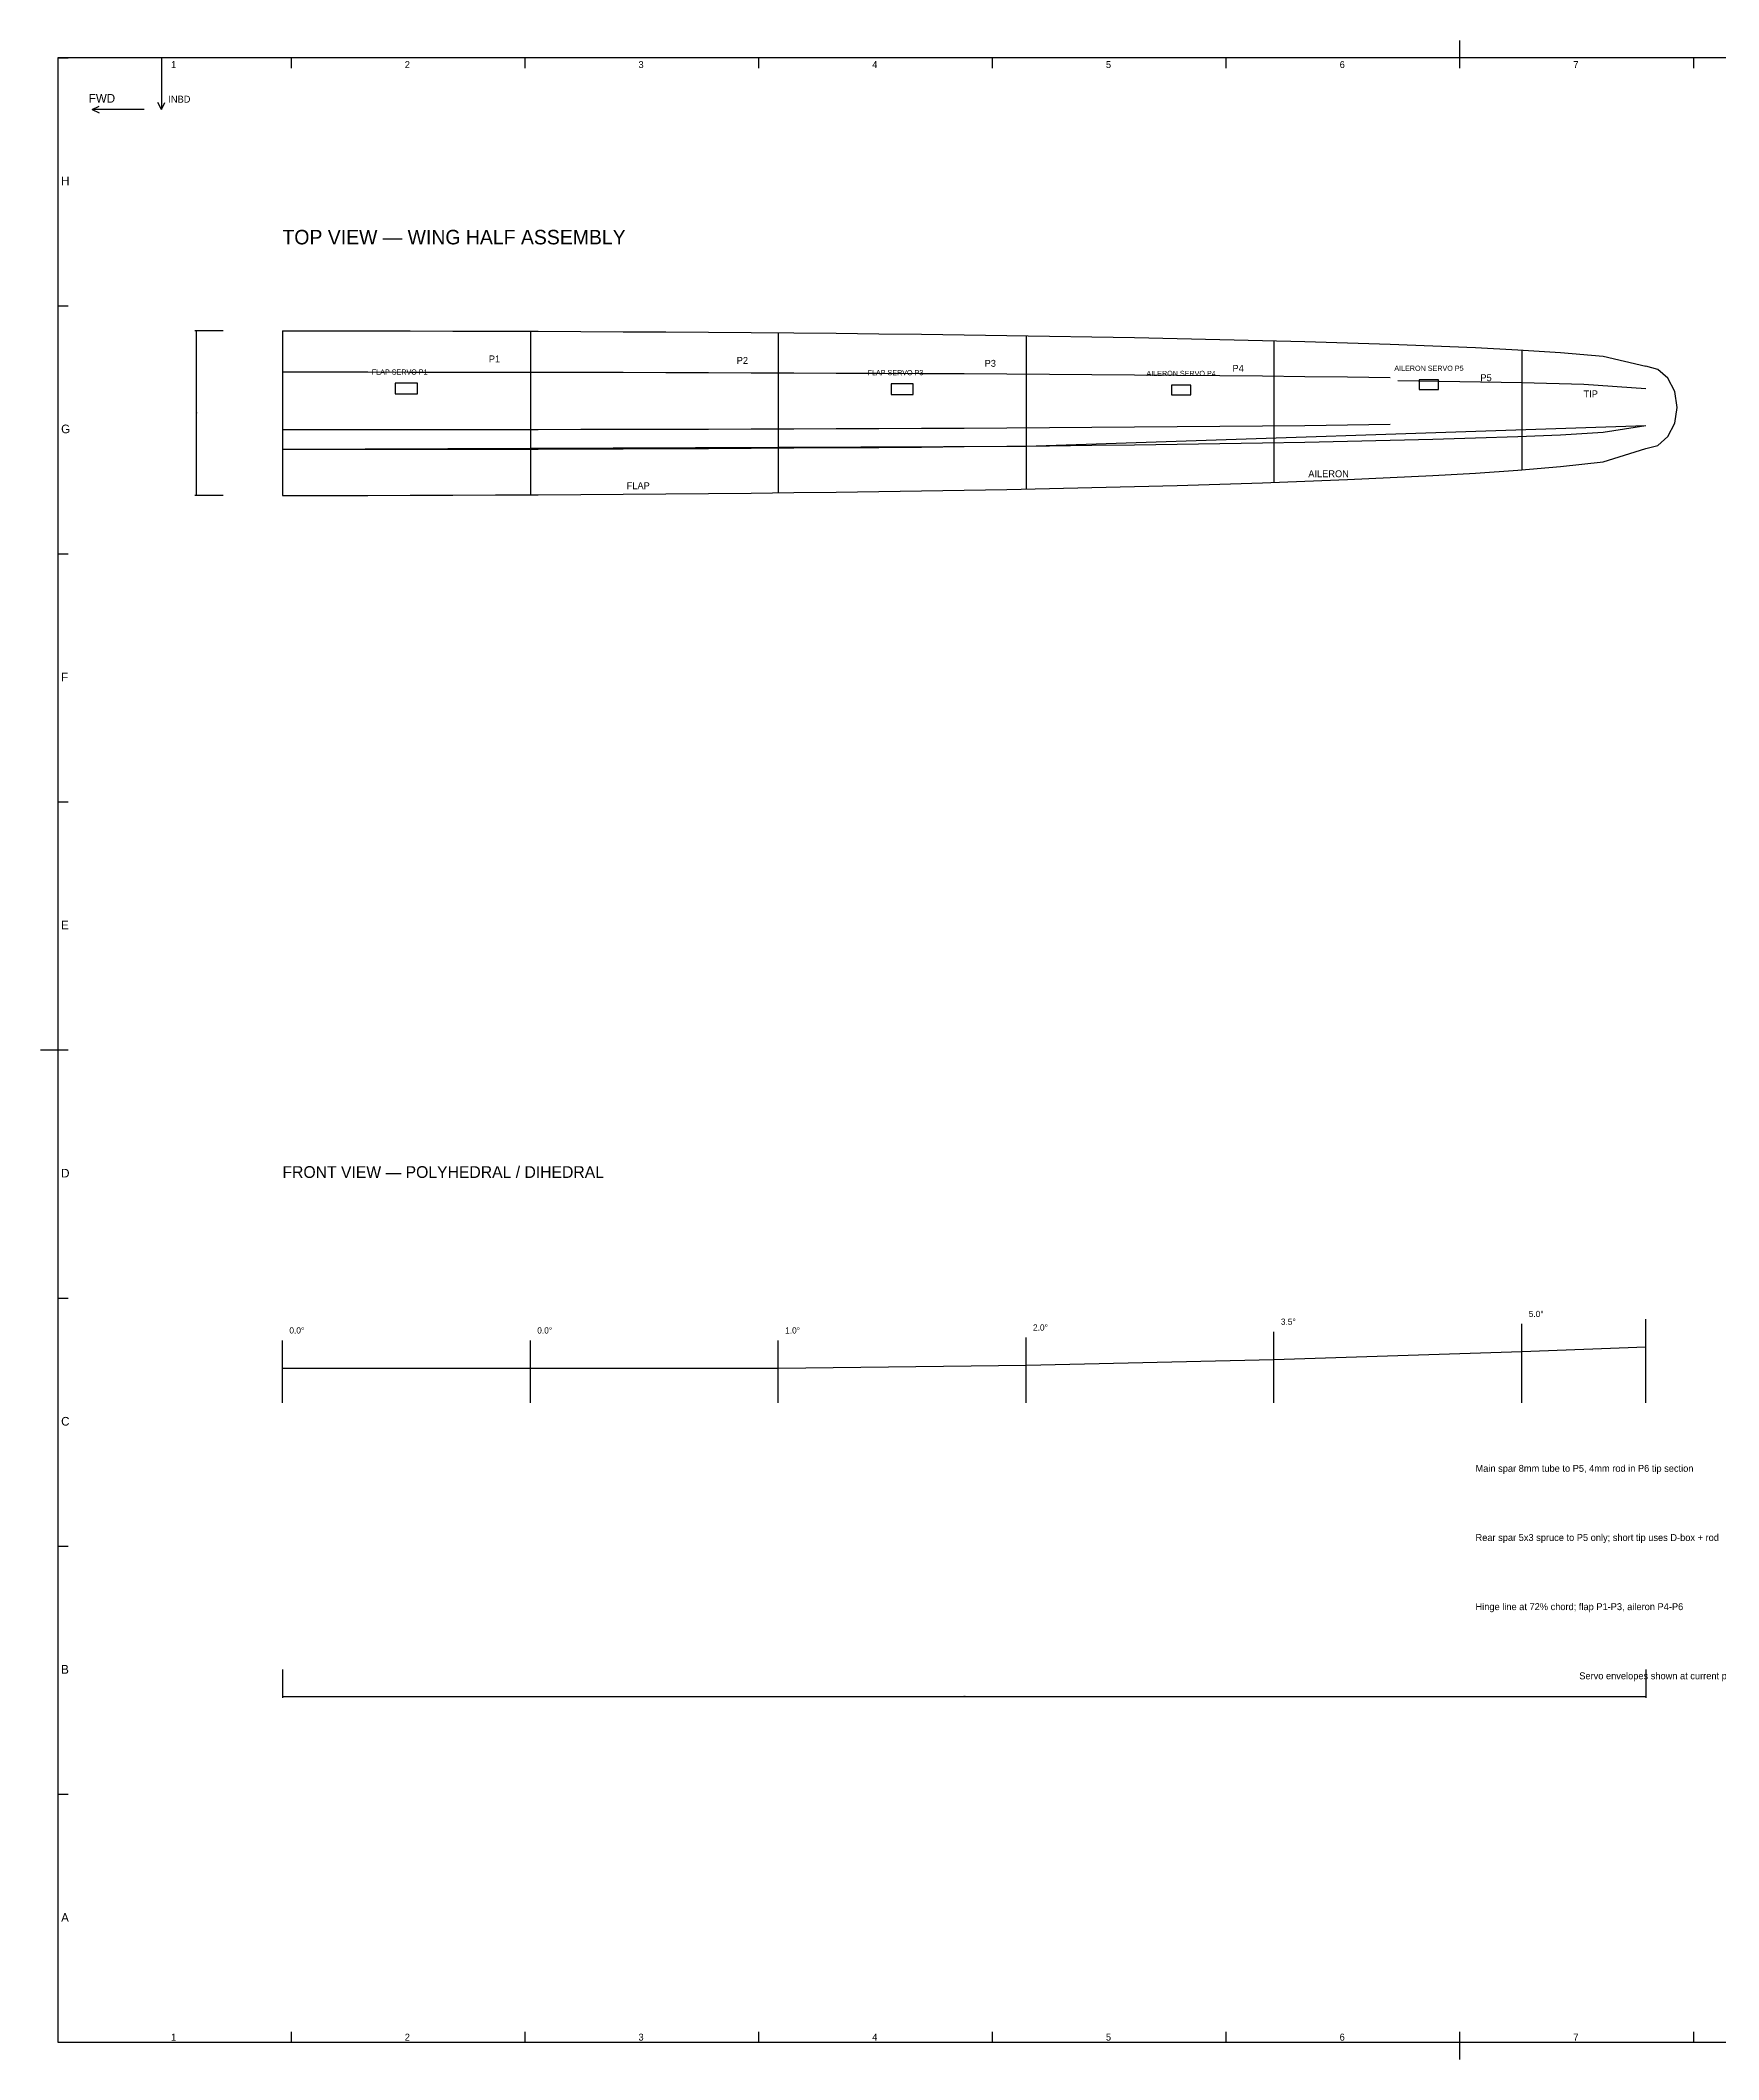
# Model space of a CAD drawing. Header units: metres. Extents: x 15 to 836, y 5 to 589.
# Drawn here: x 15 to 500, y 5 to 589 of the extents above; entities that cross this region are included whole.
import ezdxf

# ---------------------------------------------------------------- set-up
doc = ezdxf.new("R2010")
doc.units = ezdxf.units.M
for name, color, linetype in [('BORDER', 7, 'Continuous'), ('CENTERLINE', 5, 'Continuous'), ('DIMENSION', 1, 'Continuous'), ('HIDDEN', 7, 'Continuous'), ('ORIENTATION', 7, 'Continuous'), ('OUTLINE', 7, 'Continuous'), ('SECTION', 4, 'Continuous'), ('SPAR', 3, 'Continuous'), ('TEXT', 7, 'Continuous')]:
    doc.layers.add(name, color=color, linetype=linetype)
doc.styles.add('OpenSansCondensed-Light', font='OpenSansCondensed-Light.ttf')
doc.dimstyles.new('EZDXF', dxfattribs={"dimtxt": 0.25, "dimasz": 0.175, "dimexe": 0.375, "dimexo": 0.125, "dimgap": 0.1, "dimtad": 1, "dimlfac": 100, "dimzin": 12, "dimdsep": 46, "dimtxsty": 'OpenSansCondensed-Light', "dimblk": 'ARCHTICK', "dimcen": 2.5, "dimazin": 3, "dimtfac": 0.5, "dimtmove": 2, "dimatfit": 3})

# ---------------------------------------------------------------- blocks, each defined once
blk = doc.blocks.new('_ARCHTICK')
at = {"color": 0, "linetype": 'BYBLOCK', "const_width": 0.15}
blk.add_lwpolyline([(-0.5, -0.5), (0.5, 0.5)], dxfattribs=at)

msp = doc.modelspace()

# ---------------------------------------------------------------- linework, layer by layer
at = {"layer": 'BORDER'}
for p, q in [((831, 584), (20, 584)), ((20, 584), (20, 10)), ((20, 584), (23, 584)), ((87.58333, 581), (87.58333, 584)), ((155.16667, 581), (155.16667, 584)), ((222.75, 581), (222.75, 584)), ((290.33333, 581), (290.33333, 584)), ((357.91667, 581), (357.91667, 584)), ((425.5, 584), (425.5, 589)), ((425.5, 581), (425.5, 584)), ((493.08333, 581), (493.08333, 584)), ((20, 512.25), (23, 512.25)), ((20, 440.5), (23, 440.5)), ((20, 368.75), (23, 368.75)), ((15, 297), (20, 297)), ((20, 297), (23, 297)), ((20, 225.25), (23, 225.25)), ((20, 153.5), (23, 153.5)), ((20, 81.75), (23, 81.75)), ((87.58333, 10), (87.58333, 13)), ((155.16667, 10), (155.16667, 13)), ((222.75, 10), (222.75, 13)), ((290.33333, 10), (290.33333, 13)), ((357.91667, 10), (357.91667, 13)), ((425.5, 10), (425.5, 13)), ((493.08333, 10), (493.08333, 13)), ((20, 10), (831, 10)), ((425.5, 5), (425.5, 10))]:
    msp.add_line(p, q, dxfattribs=at)
at = {"layer": 'CENTERLINE'}
for p, q in [((300.04, 471.67415), (479.24, 477.63)), ((380.68, 472.81419), (393, 473.06147)), ((393, 473.06147), (405.32, 473.33806)), ((405.32, 473.33806), (417.64, 473.65099)), ((417.64, 473.65099), (429.96, 474.01099)), ((429.96, 474.01099), (442.28, 474.43621)), ((442.28, 474.43621), (454.6, 474.96208)), ((454.6, 474.96208), (466.92, 475.68073)), ((466.92, 475.68073), (479.24, 477.63)), ((85, 470.728), (300.04, 471.67415)), ((85, 470.728), (97.32, 470.72986)), ((97.32, 470.72986), (109.64, 470.73628)), ((109.64, 470.73628), (121.96, 470.74781)), ((121.96, 470.74781), (134.28, 470.76483)), ((134.28, 470.76483), (146.6, 470.78762)), ((146.6, 470.78762), (158.92, 470.81645)), ((158.92, 470.81645), (171.24, 470.85157)), ((171.24, 470.85157), (183.56, 470.89324)), ((183.56, 470.89324), (195.88, 470.94174)), ((195.88, 470.94174), (208.2, 470.99734)), ((208.2, 470.99734), (220.52, 471.06037)), ((220.52, 471.06037), (232.84, 471.13118)), ((232.84, 471.13118), (245.16, 471.21015)), ((245.16, 471.21015), (257.48, 471.29773)), ((257.48, 471.29773), (269.8, 471.39441)), ((269.8, 471.39441), (282.12, 471.50077)), ((282.12, 471.50077), (294.44, 471.61748)), ((294.44, 471.61748), (306.76, 471.74531)), ((306.76, 471.74531), (319.08, 471.8852)), ((319.08, 471.8852), (331.4, 472.03824)), ((331.4, 472.03824), (343.72, 472.20577)), ((343.72, 472.20577), (356.04, 472.38945)), ((356.04, 472.38945), (368.36, 472.59137)), ((368.36, 472.59137), (380.68, 472.81419))]:
    msp.add_line(p, q, dxfattribs=at)
at = {"layer": 'HIDDEN'}
for p, q in [((419.32, 490.82323), (413.72, 490.82323)), ((413.72, 490.82323), (413.72, 488.02323)), ((419.32, 488.02323), (419.32, 490.82323)), ((124.06, 489.87488), (117.62, 489.87488)), ((117.62, 489.87488), (117.62, 486.79488)), ((117.62, 486.79488), (124.06, 486.79488)), ((124.06, 486.79488), (124.06, 489.87488)), ((267.42, 489.70861), (260.98, 489.70861)), ((260.98, 489.70861), (260.98, 486.62861)), ((260.98, 486.62861), (267.42, 486.62861)), ((267.42, 486.62861), (267.42, 489.70861)), ((347.64, 489.32792), (342.04, 489.32792)), ((342.04, 489.32792), (342.04, 486.52792)), ((342.04, 486.52792), (347.64, 486.52792)), ((347.64, 486.52792), (347.64, 489.32792)), ((413.72, 488.02323), (419.32, 488.02323))]:
    msp.add_line(p, q, dxfattribs=at)
at = {"layer": 'ORIENTATION'}
for p, q in [((50, 584), (50, 569)), ((30, 569), (32, 570)), ((45, 569), (30, 569)), ((30, 569), (32, 568)), ((50, 569), (49, 571)), ((50, 569), (51, 571))]:
    msp.add_line(p, q, dxfattribs=at)
at = {"layer": 'OUTLINE'}
for p, q in [((85, 505), (97.32, 504.99724)), ((85, 505), (85, 457.4)), ((97.32, 504.99724), (109.64, 504.98772)), ((109.64, 504.98772), (121.96, 504.97062)), ((121.96, 504.97062), (134.28, 504.94539)), ((134.28, 504.94539), (146.6, 504.91159)), ((146.6, 504.91159), (158.92, 504.86885)), ((158.92, 504.86885), (171.24, 504.81677)), ((171.24, 504.81677), (183.56, 504.75499)), ((183.56, 504.75499), (195.88, 504.68308)), ((195.88, 504.68308), (208.2, 504.60063)), ((208.2, 504.60063), (220.52, 504.50717)), ((220.52, 504.50717), (232.84, 504.40218)), ((232.84, 504.40218), (245.16, 504.28509)), ((245.16, 504.28509), (257.48, 504.15523)), ((257.48, 504.15523), (269.8, 504.01188)), ((269.8, 504.01188), (282.12, 503.85417)), ((282.12, 503.85417), (294.44, 503.68112)), ((294.44, 503.68112), (306.76, 503.49157)), ((306.76, 503.49157), (319.08, 503.28416)), ((319.08, 503.28416), (331.4, 503.05724)), ((331.4, 503.05724), (343.72, 502.80882)), ((343.72, 502.80882), (356.04, 502.53647)), ((356.04, 502.53647), (368.36, 502.23708)), ((368.36, 502.23708), (380.68, 501.90668)), ((380.68, 501.90668), (393, 501.54003)), ((393, 501.54003), (405.32, 501.12991)), ((405.32, 501.12991), (417.64, 500.66592)), ((417.64, 500.66592), (429.96, 500.13211)), ((429.96, 500.13211), (442.28, 499.50162)), ((442.28, 499.50162), (454.6, 498.72188)), ((454.6, 498.72188), (466.92, 497.65629)), ((466.92, 497.65629), (479.24, 494.766)), ((466.92, 467.13469), (479.24, 470.966)), ((368.36, 461.06248), (380.68, 461.50044)), ((380.68, 461.50044), (393, 461.98647)), ((393, 461.98647), (405.32, 462.53012)), ((405.32, 462.53012), (417.64, 463.14518)), ((417.64, 463.14518), (429.96, 463.85278)), ((429.96, 463.85278), (442.28, 464.68855)), ((442.28, 464.68855), (454.6, 465.72216)), ((454.6, 465.72216), (466.92, 467.13469)), ((85, 457.4), (97.32, 457.40366)), ((97.32, 457.40366), (109.64, 457.41627)), ((109.64, 457.41627), (121.96, 457.43895)), ((121.96, 457.43895), (134.28, 457.47239)), ((134.28, 457.47239), (146.6, 457.51719)), ((146.6, 457.51719), (158.92, 457.57385)), ((158.92, 457.57385), (171.24, 457.64288)), ((171.24, 457.64288), (183.56, 457.72479)), ((183.56, 457.72479), (195.88, 457.8201)), ((195.88, 457.8201), (208.2, 457.92939)), ((208.2, 457.92939), (220.52, 458.05328)), ((220.52, 458.05328), (232.84, 458.19245)), ((232.84, 458.19245), (245.16, 458.34767)), ((245.16, 458.34767), (257.48, 458.51981)), ((257.48, 458.51981), (269.8, 458.70984)), ((269.8, 458.70984), (282.12, 458.91889)), ((282.12, 458.91889), (294.44, 459.14829)), ((294.44, 459.14829), (306.76, 459.39955)), ((306.76, 459.39955), (319.08, 459.67449)), ((319.08, 459.67449), (331.4, 459.97529)), ((331.4, 459.97529), (343.72, 460.30458)), ((343.72, 460.30458), (356.04, 460.66562)), ((356.04, 460.66562), (368.36, 461.06248)), ((443.4, 209.76), (479.24, 211.16)), ((85, 205), (156.68, 205)), ((156.68, 205), (228.36, 205)), ((228.36, 205), (300.04, 205.84)), ((300.04, 205.84), (371.72, 207.52)), ((371.72, 207.52), (443.4, 209.76))]:
    msp.add_line(p, q, dxfattribs=at)
msp.add_lwpolyline([(479.24, 470.966), (482.70099, 471.87183), (485.63507, 474.45143), (487.59557, 478.31207), (488.284, 482.866), (487.59557, 487.41993), (485.63507, 491.28057), (482.70099, 493.86017), (479.24, 494.766)], dxfattribs=at)
at = {"layer": 'SECTION'}
for p, q in [((156.68, 504.8773), (156.68, 457.56264)), ((228.36, 504.44173), (228.36, 458.14003)), ((300.04, 503.59708), (300.04, 459.25968)), ((371.72, 502.15024), (371.72, 461.17759)), ((443.4, 499.43803), (443.4, 464.77284)), ((443.4, 195), (443.4, 217.76)), ((479.24, 195), (479.24, 219.16)), ((85, 195), (85, 213)), ((156.68, 195), (156.68, 213)), ((228.36, 195), (228.36, 213)), ((300.04, 195), (300.04, 213.84)), ((371.72, 195), (371.72, 215.52))]:
    msp.add_line(p, q, dxfattribs=at)
at = {"layer": 'SPAR'}
for p, q in [((85, 493.1), (97.32, 493.09884)), ((97.32, 493.09884), (109.64, 493.09486)), ((109.64, 493.09486), (121.96, 493.0877)), ((121.96, 493.0877), (134.28, 493.07714)), ((134.28, 493.07714), (146.6, 493.06299)), ((146.6, 493.06299), (158.92, 493.0451)), ((158.92, 493.0451), (171.24, 493.0233)), ((171.24, 493.0233), (183.56, 492.99744)), ((183.56, 492.99744), (195.88, 492.96734)), ((195.88, 492.96734), (208.2, 492.93282)), ((208.2, 492.93282), (220.52, 492.8937)), ((220.52, 492.8937), (232.84, 492.84975)), ((232.84, 492.84975), (245.16, 492.80073)), ((245.16, 492.80073), (257.48, 492.74638)), ((257.48, 492.74638), (269.8, 492.68637)), ((269.8, 492.68637), (282.12, 492.62035)), ((282.12, 492.62035), (294.44, 492.54791)), ((294.44, 492.54791), (306.76, 492.46856)), ((306.76, 492.46856), (319.08, 492.38174)), ((319.08, 492.38174), (331.4, 492.28675)), ((331.4, 492.28675), (343.72, 492.18276)), ((343.72, 492.18276), (356.04, 492.06875)), ((356.04, 492.06875), (368.36, 491.94343)), ((368.36, 491.94343), (380.68, 491.80512)), ((380.68, 491.80512), (393, 491.65164)), ((393, 491.65164), (405.32, 491.47996)), ((407.56, 490.6782), (443.4, 490.07843)), ((443.4, 490.07843), (461.32, 489.61526)), ((461.32, 489.61526), (479.24, 488.34)), ((85, 476.44), (97.32, 476.44109)), ((97.32, 476.44109), (109.64, 476.44485)), ((109.64, 476.44485), (121.96, 476.45162)), ((121.96, 476.45162), (134.28, 476.46159)), ((134.28, 476.46159), (146.6, 476.47495)), ((146.6, 476.47495), (158.92, 476.49185)), ((158.92, 476.49185), (171.24, 476.51244)), ((171.24, 476.51244), (183.56, 476.53687)), ((183.56, 476.53687), (195.88, 476.56529)), ((195.88, 476.56529), (208.2, 476.59789)), ((208.2, 476.59789), (220.52, 476.63484)), ((220.52, 476.63484), (232.84, 476.67635)), ((232.84, 476.67635), (245.16, 476.72264)), ((245.16, 476.72264), (257.48, 476.77398)), ((257.48, 476.77398), (269.8, 476.83065)), ((269.8, 476.83065), (282.12, 476.893)), ((282.12, 476.893), (294.44, 476.96142)), ((294.44, 476.96142), (306.76, 477.03636)), ((306.76, 477.03636), (319.08, 477.11836)), ((319.08, 477.11836), (331.4, 477.20807)), ((331.4, 477.20807), (343.72, 477.30628)), ((343.72, 477.30628), (356.04, 477.41396)), ((356.04, 477.41396), (368.36, 477.53232)), ((368.36, 477.53232), (380.68, 477.66294)), ((380.68, 477.66294), (393, 477.80789)), ((393, 477.80789), (405.32, 477.97004))]:
    msp.add_line(p, q, dxfattribs=at)

# ---------------------------------------------------------------- texts
at = {"layer": 'BORDER'}
for s, height, p in [('1', 2, (52.79167, 581)), ('2', 2, (120.375, 581)), ('3', 2, (187.95833, 581)), ('4', 2, (255.54167, 581)), ('5', 2, (323.125, 581)), ('6', 2, (390.70833, 581)), ('7', 2, (458.29167, 581)), ('H', 2.5, (21, 547.125)), ('G', 2.5, (21, 475.375)), ('F', 2.5, (21, 403.625)), ('E', 2.5, (21, 331.875)), ('D', 2.5, (21, 260.125)), ('C', 2.5, (21, 188.375)), ('B', 2.5, (21, 116.625)), ('A', 2.5, (21, 44.875)), ('1', 2, (52.79167, 10.5)), ('2', 2, (120.375, 10.5)), ('3', 2, (187.95833, 10.5)), ('4', 2, (255.54167, 10.5)), ('5', 2, (323.125, 10.5)), ('6', 2, (390.70833, 10.5)), ('7', 2, (458.29167, 10.5))]:
    msp.add_text(s, height=height, dxfattribs=at).set_placement(p)
at = {"layer": 'ORIENTATION'}
for s, height, p in [('FWD', 2.5, (29, 571)), ('INBD', 2, (52, 571))]:
    msp.add_text(s, height=height, dxfattribs=at).set_placement(p)
at = {"layer": 'TEXT'}
for s, height, p in [('TOP VIEW — WING HALF ASSEMBLY', 4.2, (85, 530)), ('P1', 2, (144.68, 495.8773)), ('P2', 2, (216.36, 495.44173)), ('P3', 2, (288.04, 494.59708)), ('FLAP SERVO P1', 1.5, (110.84, 492.33488)), ('FLAP SERVO P3', 1.5, (254.2, 492.16861)), ('AILERON SERVO P4', 1.5, (334.84, 491.92792)), ('P4', 2, (359.72, 493.15024)), ('AILERON SERVO P5', 1.5, (406.52, 493.42323)), ('P5', 2, (431.4, 490.43803)), ('TIP', 2, (461.24, 485.766)), ('AILERON', 2, (381.64, 462.65208)), ('FLAP', 2, (184.52, 459.20108)), ('FRONT VIEW — POLYHEDRAL / DIHEDRAL', 3.4, (85, 260)), ('0.0°', 1.8, (87, 215)), ('0.0°', 1.8, (158.68, 215)), ('1.0°', 1.8, (230.36, 215)), ('2.0°', 1.8, (302.04, 215.84)), ('3.5°', 1.8, (373.72, 217.52)), ('5.0°', 1.8, (445.4, 219.76)), ('Main spar 8mm tube to P5, 4mm rod in P6 tip section', 2, (430, 175)), ('Rear spar 5x3 spruce to P5 only; short tip uses D-box + rod', 2, (430, 155)), ('Hinge line at 72% chord; flap P1-P3, aileron P4-P6', 2, (430, 135)), ('Servo envelopes shown at current packaging baseline', 2, (460, 115))]:
    msp.add_text(s, height=height, dxfattribs=at).set_placement(p)

# ---------------------------------------------------------------- dimensions: what is measured, and where the dimension line sits
at = {"layer": 'DIMENSION'}
msp.add_linear_dim(base=(60, 505), p1=(68, 505), p2=(68, 457.4), angle=90, dimstyle='EZDXF', dxfattribs=at).render()
msp.add_linear_dim(base=(85, 110), p1=(85, 118), p2=(479.24, 118), dimstyle='EZDXF', dxfattribs=at).render()

doc.saveas('drawing.dxf')
